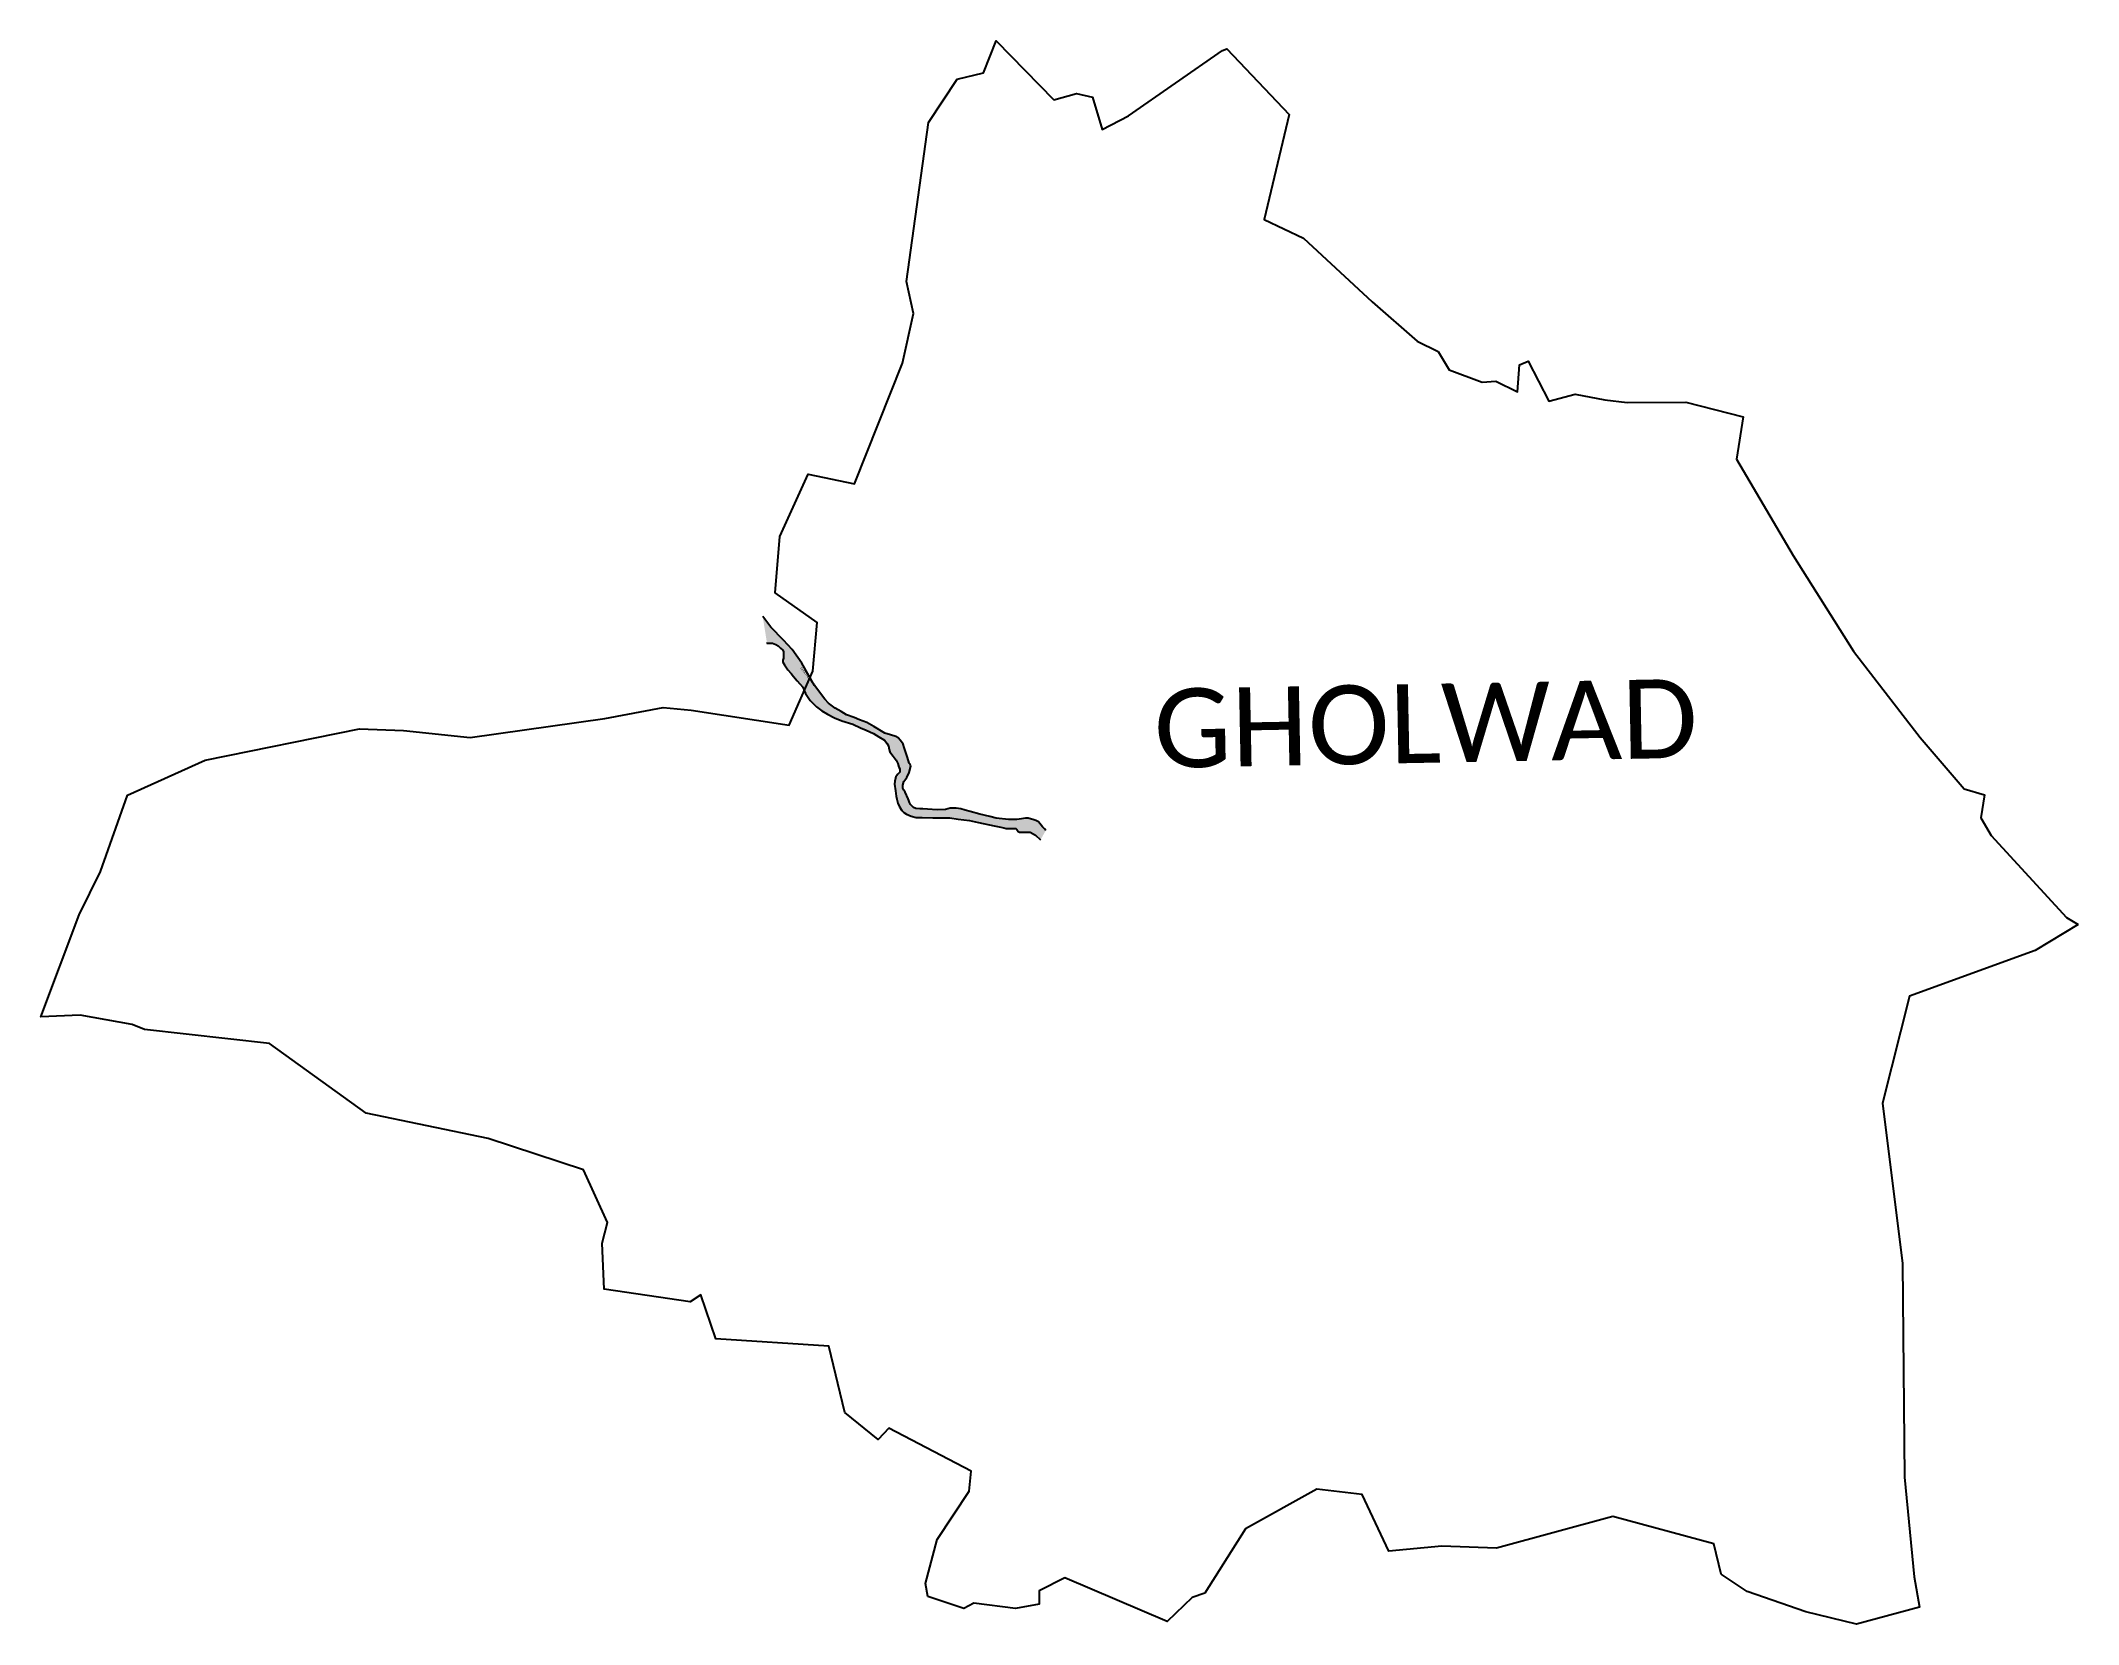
# Model space of a CAD drawing. Header units: metres. Extents: x 260405 to 293488, y 1989961 to 2223666.
# Drawn here: x 260405 to 265348, y 2219823 to 2223666 of the extents above.
import ezdxf

# ---------------------------------------------------------------- set-up
doc = ezdxf.new("R2010")
doc.units = ezdxf.units.M
for name, color, linetype in [('CREEK', 132, 'Continuous'), ('RIVER TEXT', 7, 'Continuous'), ('village', 3, 'Continuous'), ('VILLAGE NAME', 250, 'Continuous')]:
    doc.layers.add(name, color=color, linetype=linetype)
doc.styles.get("Standard").update_dxf_attribs({"font": 'simplex.shx'})

msp = doc.modelspace()

# ---------------------------------------------------------------- hatches: boundary and pattern name
at = {"layer": 'CREEK'}
h = msp.add_hatch(dxfattribs=at)
h.set_pattern_fill('DASH', color=256)
h.paths.add_polyline_path([(262512.7, 2221817.6), (262510.8, 2221822.2), (262509, 2221826.5), (262501.8, 2221842.1), (262499, 2221846.9), (262496.2, 2221851.7), (262496.2, 2221859.6), (262499, 2221868.2), (262505.7, 2221877.9), (262512.1, 2221890.2), (262515.4, 2221905.6), (262515.3, 2221907.3), (262514.5, 2221910.2), (262511.7, 2221912.7), (262507.3, 2221926.5), (262499.6, 2221950.8), (262497.5, 2221958.6), (262490.6, 2221967.3), (262485.4, 2221973.8), (262479.4, 2221977.4), (262466.3, 2221981.4), (262452.7, 2221985.6), (262425.7, 2222001.4), (262408.9, 2222011.3), (262391.1, 2222018.2), (262378.1, 2222023.2), (262360, 2222030.3), (262346.5, 2222037.7), (262331.8, 2222045.8), (262316.3, 2222058.2), (262307.5, 2222067.7), (262282.3, 2222101.4), (262251, 2222155.3), (262228, 2222188.8), (262206.9, 2222210.8), (262176.1, 2222243), (262156.4, 2222268.6), (262166.8, 2222204.2), (262172.4, 2222204.2), (262179.9, 2222204.2), (262188.1, 2222200.3), (262194.1, 2222197.4), (262199.7, 2222191.9), (262205, 2222186.5), (262206.5, 2222183.1), (262206.5, 2222175.9), (262206.5, 2222167.1), (262205.3, 2222162.2), (262205.3, 2222157.8), (262209.5, 2222151.3), (262217.4, 2222139.4), (262225.4, 2222130), (262231.3, 2222123.1), (262240.3, 2222112.6), (262253.7, 2222097.1), (262260, 2222081.9), (262271.3, 2222064.8), (262286.7, 2222049.3), (262300.2, 2222039.4), (262314, 2222031.9), (262330.9, 2222022.6), (262348.4, 2222015.4), (262374.9, 2222007.2), (262394, 2221998.6), (262407.6, 2221992.5), (262425.1, 2221984.6), (262437.9, 2221976.7), (262451.6, 2221968.3), (262457.9, 2221961.1), (262461.3, 2221954.8), (262462.9, 2221946.2), (262465, 2221940.2), (262472.6, 2221929.8), (262480, 2221919.7), (262484.3, 2221911.7), (262486.5, 2221902.9), (262488.9, 2221898.9), (262489, 2221890.6), (262484.2, 2221885.8), (262481, 2221881.8), (262479.7, 2221880.2), (262478.5, 2221876.4), (262477.1, 2221868.8), (262476.4, 2221861.3), (262478.5, 2221845.9), (262480.3, 2221832.2), (262482.1, 2221825.2), (262484.2, 2221815.4), (262488.4, 2221806.5), (262494, 2221797.8), (262499, 2221793.2), (262505.4, 2221788.6), (262516.3, 2221784.1), (262528.9, 2221781.2), (262543.3, 2221781.2), (262569.4, 2221779.7), (262587.1, 2221779.7), (262610.7, 2221779.7), (262630.3, 2221776.5), (262658.1, 2221773.8), (262679.8, 2221768.9), (262718.1, 2221761), (262734.2, 2221757.7), (262741, 2221755.7), (262747.4, 2221753.8), (262762.6, 2221753.8), (262770.5, 2221753.8), (262773, 2221751.8), (262775.9, 2221747.1), (262779.8, 2221745), (262786.1, 2221745), (262805.1, 2221745), (262818.6, 2221738.1), (262830.4, 2221726.6), (262843.2, 2221749.3), (262840.1, 2221753), (262835.6, 2221758.2), (262828.7, 2221766.3), (262825.5, 2221770.1), (262819.1, 2221773.2), (262814.3, 2221775.5), (262800.3, 2221779.2), (262794, 2221779.2), (262784.1, 2221777.8), (262772.9, 2221776.2), (262752.9, 2221776.2), (262722.5, 2221778.9), (262707.3, 2221782.9), (262683.1, 2221789.3), (262659.8, 2221795.5), (262647.5, 2221798.7), (262636.8, 2221801.5), (262625.9, 2221803.1), (262616.3, 2221803.1), (262610.9, 2221803.1), (262599.8, 2221800.6), (262579.7, 2221799.2), (262556, 2221800.9), (262545, 2221801.6), (262537.8, 2221802.1), (262528, 2221802.8), (262522, 2221805.3), (262518.4, 2221808.9), (262514.8, 2221812.4)])
h.paths.add_polyline_path([(262226.9, 2222133.5), (262266.1, 2222082.5), (262281.6, 2222094.4), (262242.5, 2222145.4)], flags=24)

# ---------------------------------------------------------------- linework, layer by layer
at = {"layer": 'CREEK', "flags": 128}
for points in [[(262509, 2221826.5), (262501.8, 2221842.1), (262499, 2221846.9), (262496.2, 2221851.7), (262496.2, 2221859.6), (262499, 2221868.2), (262505.7, 2221877.9), (262512.1, 2221890.2), (262515.4, 2221905.6), (262515.3, 2221907.3), (262514.5, 2221910.2), (262511.7, 2221912.7), (262507.3, 2221926.5), (262499.6, 2221950.8), (262497.5, 2221958.6), (262490.6, 2221967.3), (262485.4, 2221973.8), (262479.4, 2221977.4), (262466.3, 2221981.4), (262452.7, 2221985.6), (262425.7, 2222001.4), (262408.9, 2222011.3), (262391.1, 2222018.2), (262378.1, 2222023.2), (262360, 2222030.3), (262346.5, 2222037.7), (262331.8, 2222045.8), (262316.3, 2222058.2), (262307.5, 2222067.7), (262282.3, 2222101.4), (262251, 2222155.3), (262228, 2222188.8), (262206.9, 2222210.8), (262176.1, 2222243), (262156.4, 2222268.6), (262156.4, 2222268.6)], [(262166.8, 2222204.2), (262166.8, 2222204.2), (262172.4, 2222204.2), (262179.9, 2222204.2), (262188.1, 2222200.3), (262194.1, 2222197.4), (262199.7, 2222191.9), (262205, 2222186.5), (262206.5, 2222183.1), (262206.5, 2222175.9), (262206.5, 2222167.1), (262205.3, 2222162.2), (262205.3, 2222157.8), (262209.5, 2222151.3), (262217.4, 2222139.4), (262225.4, 2222130), (262231.3, 2222123.1), (262240.3, 2222112.6), (262253.7, 2222097.1), (262260, 2222081.9), (262271.3, 2222064.8), (262286.7, 2222049.3), (262300.2, 2222039.4), (262314, 2222031.9), (262330.9, 2222022.6), (262348.4, 2222015.4), (262374.9, 2222007.2), (262394, 2221998.6), (262407.6, 2221992.5), (262425.1, 2221984.6), (262437.9, 2221976.7), (262451.6, 2221968.3), (262457.9, 2221961.1), (262461.3, 2221954.8), (262462.9, 2221946.2), (262465, 2221940.2), (262472.6, 2221929.8), (262480, 2221919.7), (262484.3, 2221911.7), (262486.5, 2221902.9), (262488.9, 2221898.9), (262489, 2221890.6), (262484.2, 2221885.8), (262481, 2221881.8), (262479.7, 2221880.2), (262478.5, 2221876.4), (262477.1, 2221868.8), (262476.4, 2221861.3), (262478.5, 2221845.9), (262480.3, 2221832.2), (262482.1, 2221825.2), (262484.2, 2221815.4), (262488.4, 2221806.5), (262494, 2221797.8), (262499, 2221793.2), (262505.4, 2221788.6), (262516.3, 2221784.1), (262528.9, 2221781.2), (262543.3, 2221781.2), (262569.4, 2221779.7), (262587.1, 2221779.7), (262610.7, 2221779.7), (262630.3, 2221776.5), (262658.1, 2221773.8), (262679.8, 2221768.9), (262718.1, 2221761), (262734.2, 2221757.7), (262741, 2221755.7), (262747.4, 2221753.8), (262762.6, 2221753.8), (262770.5, 2221753.8), (262773, 2221751.8), (262775.9, 2221747.1), (262779.8, 2221745), (262786.1, 2221745), (262805.1, 2221745), (262818.6, 2221738.1), (262830.4, 2221726.6)], [(262843.2, 2221749.3), (262840.1, 2221753), (262835.6, 2221758.2), (262828.7, 2221766.3), (262825.5, 2221770.1), (262819.1, 2221773.2), (262814.3, 2221775.5), (262800.3, 2221779.2), (262794, 2221779.2), (262784.1, 2221777.8), (262772.9, 2221776.2), (262752.9, 2221776.2), (262722.5, 2221778.9), (262707.3, 2221782.9), (262683.1, 2221789.3), (262659.8, 2221795.5), (262647.5, 2221798.7), (262636.8, 2221801.5), (262625.9, 2221803.1), (262616.3, 2221803.1), (262610.9, 2221803.1), (262599.8, 2221800.6), (262579.7, 2221799.2), (262556, 2221800.9), (262545, 2221801.6), (262537.8, 2221802.1), (262528, 2221802.8), (262522, 2221805.3), (262518.4, 2221808.9), (262514.8, 2221812.4), (262512.7, 2221817.6), (262510.8, 2221822.2), (262509, 2221826.5), (262508.1, 2221828.5)]]:
    msp.add_lwpolyline(points, dxfattribs=at)
at = {"layer": 'village', "color": 3, "true_color": 0x00ff00}
msp.add_polyline3d([(265348, 2221521.2, 0), (265243.4, 2221458.3, 0), (264938.6, 2221347.7, 0), (264872.8, 2221087.3, 0), (264921.6, 2220698.8, 0), (264926.6, 2220180.6, 0), (264950.1, 2219938.6, 0), (264963, 2219864.9, 0), (264809.8, 2219823.3, 0), (264687.5, 2219853.4, 0), (264544.9, 2219903.2, 0), (264482.1, 2219944.9, 0), (264464.3, 2220018.7, 0), (264218.5, 2220084.9, 0), (263936.8, 2220008.3, 0), (263803.7, 2220012.6, 0), (263675.3, 2220000.9, 0), (263610.9, 2220138.1, 0), (263500.6, 2220151.3, 0), (263327.6, 2220054.5, 0), (263229, 2219899.1, 0), (263198.1, 2219888.2, 0), (263137.8, 2219830.2, 0), (262889.6, 2219935.6, 0), (262827.3, 2219904.3, 0), (262826.8, 2219871.8, 0), (262769.8, 2219861.6, 0), (262668.8, 2219874.2, 0), (262644.6, 2219861.2, 0), (262557.3, 2219890.9, 0), (262551.7, 2219922, 0), (262579.3, 2220029.3, 0), (262657.3, 2220146.5, 0), (262662.2, 2220194.6, 0), (262462.4, 2220299.4, 0), (262436.6, 2220271.8, 0), (262355.3, 2220336.9, 0), (262316.8, 2220498, 0), (262043, 2220516.1, 0), (262006.2, 2220622.5, 0), (261980.1, 2220605.9, 0), (261771.5, 2220636.1, 0), (261767.3, 2220748.2, 0), (261779.6, 2220798, 0), (261721.6, 2220926.1, 0), (261490.2, 2221002, 0), (261194.2, 2221063.1, 0), (260960.2, 2221232.6, 0), (260656.7, 2221266.6, 0), (260627, 2221278.9, 0), (260500.8, 2221300.9, 0), (260404.9, 2221296.9, 0), (260498.1, 2221544.3, 0), (260549.9, 2221649.4, 0), (260615.3, 2221835.1, 0), (260803.4, 2221919.9, 0), (261177.9, 2221996, 0), (261284.6, 2221992.1, 0), (261446.6, 2221974.7, 0), (261773.1, 2222020.8, 0), (261914.9, 2222047.7, 0), (261982.6, 2222041.1, 0), (262220.4, 2222005.1, 0), (262277.9, 2222135.5, 0), (262288.9, 2222253.6, 0), (262186.7, 2222326.3, 0), (262198.3, 2222463, 0), (262266.8, 2222614, 0), (262378.7, 2222590.5, 0), (262495.8, 2222883, 0), (262522.4, 2223003.5, 0), (262505.2, 2223081.5, 0), (262558.4, 2223467, 0), (262628.2, 2223572.6, 0), (262692.2, 2223587.8, 0), (262722.7, 2223665.5, 0), (262863.1, 2223522, 0), (262917.4, 2223537.4, 0), (262956.8, 2223528.6, 0), (262980, 2223449.9, 0), (263044, 2223483.2, 0), (263271.8, 2223642.1, 0), (263282.6, 2223646, 0), (263433.4, 2223486.3, 0), (263372.9, 2223231.9, 0), (263468.7, 2223186.7, 0), (263634.9, 2223032.1, 0), (263744.4, 2222936.5, 0), (263795, 2222911.5, 0), (263822.2, 2222866.7, 0), (263902.2, 2222837.4, 0), (263935, 2222839.3, 0), (263987.4, 2222813.8, 0), (263992.1, 2222878.9, 0), (264013.3, 2222888, 0), (264063.5, 2222790.9, 0), (264127.8, 2222807.7, 0), (264199.3, 2222794.5, 0), (264253.8, 2222787.8, 0), (264395.6, 2222788.6, 0), (264534.7, 2222752.6, 0), (264518.9, 2222650.2, 0), (264656.2, 2222416.6, 0), (264802.9, 2222184.8, 0), (264964.2, 2221975, 0), (265070.9, 2221850.3, 0), (265120.4, 2221835.7, 0), (265111.7, 2221780.3, 0), (265136.8, 2221736.8, 0), (265319.4, 2221538.1, 0)], close=True, dxfattribs=at)

# ---------------------------------------------------------------- texts
at = {"layer": 'RIVER TEXT', "insert": (262174.7, 2222246), "char_height": 20, "attachment_point": 1, "rotation": 307.5058}
msp.add_mtext_dynamic_manual_height_columns('\\pxqc;{\\fCalibri|b0|i0|c0|p34;\\H0.25x;GHOLVAD CREEK \\H4x; } ', width=305.926, gutter_width=1, heights=[20.5], dxfattribs=at)
at = {"layer": 'VILLAGE NAME', "insert": (263103.5, 2222092.3), "char_height": 191.456, "attachment_point": 1, "rotation": 1.1028}
msp.add_mtext_dynamic_manual_height_columns('{\\fCalibri|b0|i0|c0|p34;GHOLWAD}', width=161.46, gutter_width=957.3, heights=[0], dxfattribs=at)

doc.saveas('drawing.dxf')
